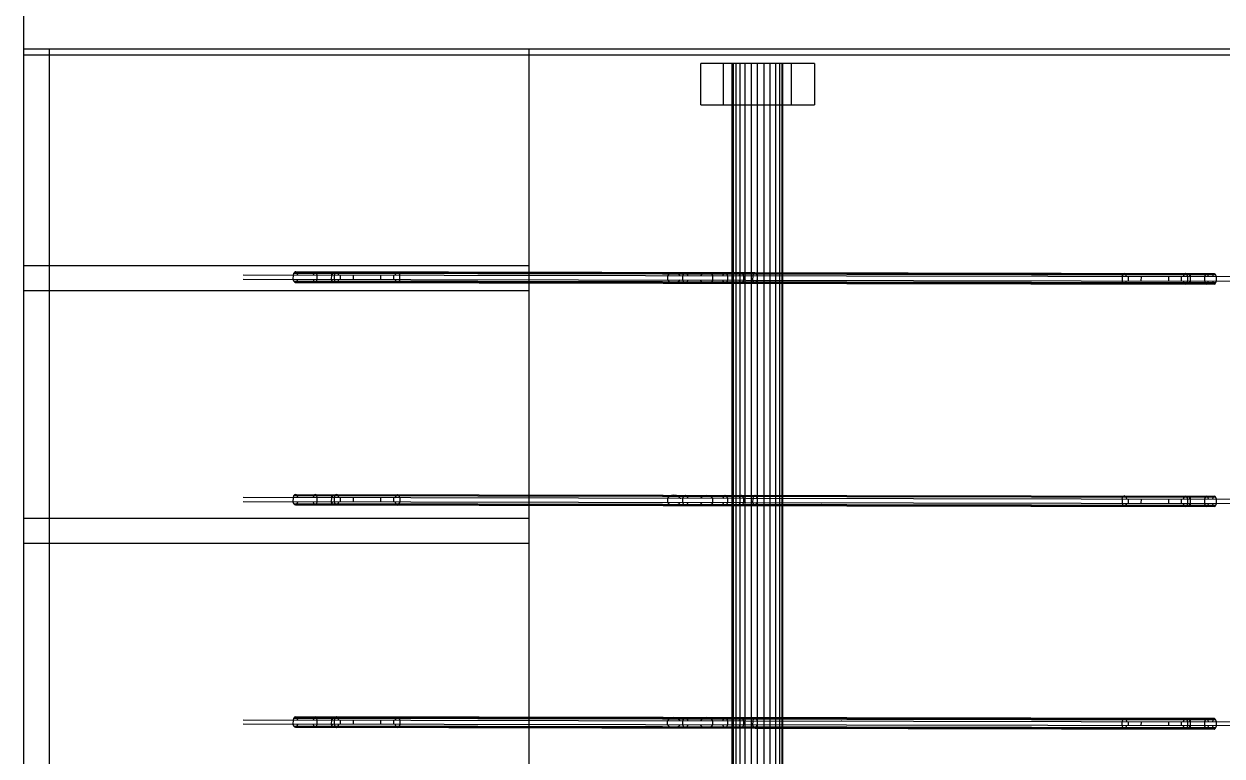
# Model space of a CAD drawing. Header units: inches. Extents: x 0 to 54693, y 0 to 31146.
# Drawn here: x 50653.2 to 51127.7, y 17052.8 to 17342.6 of the extents above; entities that cross this region are included whole.
import ezdxf

# ---------------------------------------------------------------- set-up
doc = ezdxf.new("R2010")
doc.units = ezdxf.units.IN
doc.header["$MEASUREMENT"] = 0
doc.layers.add('Added', color=3, linetype='Continuous')

msp = doc.modelspace()

# ---------------------------------------------------------------- linework, layer by layer
at = {"layer": 'Added', "linetype": 'Continuous', "lineweight": -2, "ltscale": 0.18}
for p, q in [((50653.23, 13843.54), (50653.23, 18243.35)), ((51253.23, 17332.65), (50653.23, 17332.65)), ((50663.23, 17332.65), (50663.23, 16352.94)), ((50853.23, 16352.94), (50853.23, 17332.65)), ((51234.23, 17330.23), (50653.23, 17330.23)), ((50966.23, 17327.02), (50921.23, 17327.02)), ((50921.23, 17310.57), (50921.23, 17327.02)), ((50930.23, 17310.57), (50930.23, 17327.02)), ((50933.73, 16372.88), (50933.73, 17327.02)), ((50934.07, 17327.02), (50934.07, 16372.88)), ((50935.07, 17327.02), (50935.07, 16372.88)), ((50936.66, 17327.02), (50936.66, 16372.88)), ((50938.73, 17327.02), (50938.73, 16372.88)), ((50941.14, 17327.02), (50941.14, 16372.88)), ((50943.73, 16372.88), (50943.73, 17327.02)), ((50946.32, 16372.88), (50946.32, 17327.02)), ((50948.73, 16372.88), (50948.73, 17327.02)), ((50950.8, 17327.02), (50950.8, 16372.88)), ((50952.39, 17327.02), (50952.39, 16372.88)), ((50953.39, 17327.02), (50953.39, 16372.88)), ((50953.73, 16372.88), (50953.73, 17327.02)), ((50957.23, 17310.57), (50957.23, 17327.02)), ((50966.23, 17327.02), (50966.23, 17310.57)), ((50921.23, 17310.57), (50966.23, 17310.57)), ((50853.23, 17246.91), (50653.23, 17246.91)), ((50740.08, 17241.59), (51150.06, 17240.82)), ((51150.07, 17242.47), (50740.09, 17243.24)), ((50759.77, 17243.2), (50759.76, 17241.55)), ((50759.76, 17241.55), (50760, 17240.9)), ((50760.02, 17243.85), (50759.77, 17243.2)), ((50760.36, 17244.28), (50760.02, 17243.85)), ((51125.23, 17243.17), (50760.02, 17243.85)), ((50760.75, 17244.43), (50760.36, 17244.28)), ((50760.36, 17244.28), (51124.96, 17243.6)), ((51124.64, 17243.75), (50760.75, 17244.43)), ((50761.13, 17244.28), (50760.75, 17244.43)), ((50761.47, 17243.85), (50761.13, 17244.28)), ((50761.45, 17240.9), (50761.7, 17241.55)), ((50761.71, 17243.2), (50761.47, 17243.85)), ((50767.75, 17241.54), (50767.95, 17240.88)), ((50767.97, 17243.84), (50767.76, 17243.18)), ((50768.25, 17244.27), (50767.97, 17243.84)), ((50768.58, 17244.42), (50768.25, 17244.27)), ((50768.9, 17244.27), (50768.58, 17244.42)), ((50769.18, 17243.84), (50768.9, 17244.27)), ((50769.17, 17240.88), (50769.38, 17241.54)), ((50769.38, 17243.18), (50769.18, 17243.84)), ((50769.38, 17241.54), (50769.38, 17243.18)), ((50775.07, 17241.53), (50775.08, 17243.17)), ((50775.09, 17240.87), (50775.07, 17241.53)), ((50775.08, 17243.17), (50775.1, 17243.82)), ((50775.1, 17243.82), (50775.13, 17244.25)), ((50775.13, 17244.25), (50775.17, 17244.4)), ((50775.17, 17244.4), (50775.2, 17244.25)), ((50775.2, 17244.25), (50775.23, 17243.82)), ((50775.23, 17241.53), (50775.21, 17240.87)), ((50775.23, 17243.82), (50775.24, 17243.17)), ((50776.08, 17243.17), (50776.07, 17241.52)), ((50776.07, 17241.52), (50776.3, 17240.87)), ((50776.31, 17243.82), (50776.08, 17243.17)), ((50776.63, 17244.25), (50776.31, 17243.82)), ((50776.99, 17244.4), (50776.63, 17244.25)), ((50777.35, 17244.25), (50776.99, 17244.4)), ((50777.67, 17243.82), (50777.35, 17244.25)), ((50777.65, 17240.87), (50777.88, 17241.52)), ((50777.89, 17243.17), (50777.67, 17243.82)), ((50778.61, 17241.52), (50778.61, 17243.16)), ((50783.58, 17243.15), (50783.57, 17241.51)), ((50794.57, 17241.49), (50794.58, 17243.13)), ((50799.54, 17243.12), (50799.53, 17241.48)), ((50800.26, 17241.48), (50800.48, 17240.82)), ((50800.27, 17243.12), (50800.5, 17243.78)), ((50800.82, 17244.21), (50800.5, 17243.78)), ((50801.18, 17244.36), (50800.82, 17244.21)), ((50801.54, 17244.2), (50801.18, 17244.36)), ((50801.54, 17244.2), (50801.85, 17243.77)), ((50802.07, 17241.47), (50801.84, 17240.82)), ((50801.85, 17243.77), (50802.08, 17243.12)), ((50802.07, 17241.47), (50802.08, 17243.12)), ((50908.08, 17242.92), (50908.07, 17241.28)), ((50908.07, 17241.28), (50908.7, 17240.62)), ((50908.08, 17242.92), (50908.71, 17243.57)), ((50909.59, 17244), (50908.71, 17243.57)), ((50909.59, 17244), (50910.58, 17244.15)), ((50910.58, 17244.15), (50911.58, 17244)), ((50911.58, 17244), (50912.45, 17243.57)), ((50913.07, 17241.27), (50912.44, 17240.61)), ((50913.08, 17242.91), (50912.45, 17243.57)), ((50914.11, 17241.26), (50914.12, 17242.91)), ((50914.37, 17240.61), (50914.11, 17241.26)), ((50914.12, 17242.91), (50914.38, 17243.56)), ((50914.38, 17243.56), (50914.74, 17243.99)), ((50914.74, 17243.99), (50915.15, 17244.14)), ((50915.15, 17244.14), (50915.56, 17243.99)), ((50915.56, 17243.99), (50915.91, 17243.56)), ((50916.15, 17241.26), (50915.89, 17240.61)), ((50915.91, 17243.56), (50916.16, 17242.91)), ((50921.07, 17241.25), (50921.7, 17240.6)), ((50921.71, 17243.55), (50921.08, 17242.9)), ((50922.59, 17243.98), (50921.71, 17243.55)), ((50921.71, 17243.55), (50922.59, 17243.98)), ((50923.58, 17244.13), (50922.59, 17243.98)), ((50924.58, 17243.97), (50923.58, 17244.13)), ((50924.58, 17243.97), (50925.45, 17243.54)), ((50926.07, 17241.24), (50925.44, 17240.59)), ((50925.45, 17243.54), (50926.08, 17242.89)), ((50926.07, 17241.24), (50926.08, 17242.89)), ((50930.18, 17240.58), (50929.96, 17241.24)), ((50929.97, 17242.88), (50930.2, 17243.53)), ((50930.2, 17243.53), (50930.52, 17243.96)), ((50930.52, 17243.96), (50930.88, 17244.11)), ((50930.88, 17244.11), (50931.24, 17243.96)), ((50931.24, 17243.96), (50931.55, 17243.53)), ((50931.77, 17241.23), (50931.54, 17240.58)), ((50931.55, 17243.53), (50931.78, 17242.88)), ((50931.78, 17242.88), (50931.77, 17241.23)), ((50936.74, 17240.57), (50936.54, 17241.22)), ((50936.55, 17242.87), (50936.75, 17243.52)), ((50936.75, 17243.52), (50937.03, 17243.95)), ((50937.03, 17243.95), (50937.35, 17244.1)), ((50937.35, 17244.1), (50937.67, 17243.95)), ((50937.67, 17243.95), (50937.94, 17243.52)), ((50938.13, 17241.22), (50937.93, 17240.57)), ((50937.94, 17243.52), (50938.14, 17242.86)), ((50938.14, 17242.86), (50938.13, 17241.22)), ((50941.92, 17241.21), (50941.93, 17242.86)), ((50942.11, 17240.56), (50941.92, 17241.21)), ((50941.93, 17242.86), (50942.12, 17243.51)), ((50942.12, 17243.51), (50942.39, 17243.94)), ((50942.39, 17243.94), (50942.69, 17244.09)), ((50942.69, 17244.09), (50942.99, 17243.94)), ((50942.99, 17243.94), (50943.25, 17243.51)), ((50943.43, 17241.21), (50943.24, 17240.56)), ((50943.25, 17243.51), (50943.44, 17242.85)), ((51088.08, 17242.58), (51088.07, 17240.94)), ((51088.29, 17240.28), (51088.07, 17240.94)), ((51088.08, 17242.58), (51088.31, 17243.24)), ((51088.31, 17243.24), (51088.08, 17242.58)), ((51088.63, 17243.67), (51088.31, 17243.24)), ((51088.99, 17243.82), (51088.63, 17243.67)), ((51089.35, 17243.67), (51088.99, 17243.82)), ((51089.66, 17243.24), (51089.35, 17243.67)), ((51089.65, 17240.28), (51089.88, 17240.94)), ((51089.89, 17242.58), (51089.66, 17243.24)), ((51090.6, 17240.93), (51090.61, 17242.58)), ((51095.58, 17242.57), (51095.57, 17240.92)), ((51106.57, 17240.9), (51106.58, 17242.55)), ((51111.54, 17242.54), (51111.53, 17240.89)), ((51112.5, 17243.19), (51112.27, 17242.54)), ((51112.82, 17243.62), (51112.5, 17243.19)), ((51113.18, 17243.77), (51112.82, 17243.62)), ((51113.54, 17243.62), (51113.18, 17243.77)), ((51113.85, 17243.19), (51113.54, 17243.62)), ((51114.08, 17242.53), (51113.85, 17243.19)), ((51114.07, 17240.89), (51114.08, 17242.53)), ((51114.91, 17242.53), (51114.94, 17243.19)), ((51114.94, 17243.19), (51114.97, 17243.62)), ((51114.97, 17243.62), (51115, 17243.77)), ((51115, 17243.77), (51115.03, 17243.62)), ((51115.03, 17243.62), (51115.06, 17243.19)), ((51115.06, 17243.19), (51115.08, 17242.53)), ((51115.08, 17242.53), (51115.07, 17240.89)), ((51120.77, 17242.52), (51120.76, 17240.88)), ((51120.97, 17243.18), (51120.77, 17242.52)), ((51121.25, 17243.61), (51120.97, 17243.18)), ((51121.57, 17243.75), (51121.25, 17243.61)), ((51121.89, 17243.6), (51121.57, 17243.75)), ((51122.16, 17243.17), (51121.89, 17243.6)), ((51122.36, 17242.52), (51122.16, 17243.17)), ((51124.05, 17243.17), (51123.85, 17242.52)), ((51124.33, 17243.6), (51124.05, 17243.17)), ((51124.64, 17243.75), (51124.33, 17243.6)), ((51124.96, 17243.6), (51124.64, 17243.75)), ((51125.23, 17243.17), (51124.96, 17243.6)), ((51125.43, 17242.51), (51125.23, 17243.17)), ((51125.42, 17240.87), (51125.43, 17242.51)), ((50853.23, 17236.91), (50653.23, 17236.91)), ((50760, 17240.9), (51125.22, 17240.21)), ((50760, 17240.9), (50760.34, 17240.47)), ((51124.94, 17239.79), (50760.34, 17240.47)), ((50760.34, 17240.47), (50760.72, 17240.32)), ((50760.72, 17240.32), (50761.11, 17240.47)), ((50760.72, 17240.32), (51124.62, 17239.64)), ((50761.11, 17240.47), (50761.45, 17240.9)), ((50767.95, 17240.88), (50768.23, 17240.45)), ((50768.23, 17240.45), (50768.56, 17240.3)), ((50768.56, 17240.3), (50768.88, 17240.45)), ((50768.88, 17240.45), (50769.17, 17240.88)), ((50775.11, 17240.44), (50775.09, 17240.87)), ((50775.15, 17240.29), (50775.11, 17240.44)), ((50775.18, 17240.44), (50775.15, 17240.29)), ((50775.21, 17240.87), (50775.18, 17240.44)), ((50776.3, 17240.87), (50776.61, 17240.44)), ((50776.61, 17240.44), (50776.97, 17240.29)), ((50776.97, 17240.29), (50777.33, 17240.44)), ((50777.33, 17240.44), (50777.65, 17240.87)), ((50800.48, 17240.82), (50800.8, 17240.39)), ((50800.8, 17240.39), (50801.16, 17240.24)), ((50801.52, 17240.39), (50801.16, 17240.24)), ((50801.16, 17240.24), (50801.52, 17240.39)), ((50801.84, 17240.82), (50801.52, 17240.39)), ((50801.52, 17240.39), (50801.84, 17240.82)), ((50908.7, 17240.62), (50909.56, 17240.19)), ((50910.56, 17240.04), (50909.56, 17240.19)), ((50910.56, 17240.04), (50911.56, 17240.19)), ((50912.44, 17240.61), (50911.56, 17240.19)), ((50911.56, 17240.19), (50912.44, 17240.61)), ((50914.72, 17240.18), (50914.37, 17240.61)), ((50915.13, 17240.03), (50914.72, 17240.18)), ((50915.53, 17240.18), (50915.13, 17240.03)), ((50915.89, 17240.61), (50915.53, 17240.18)), ((50922.56, 17240.17), (50921.7, 17240.6)), ((50922.56, 17240.17), (50923.56, 17240.01)), ((50924.56, 17240.16), (50923.56, 17240.01)), ((50924.56, 17240.16), (50925.44, 17240.59)), ((50930.5, 17240.15), (50930.18, 17240.58)), ((50930.86, 17240), (50930.5, 17240.15)), ((50931.22, 17240.15), (50930.86, 17240)), ((50931.54, 17240.58), (50931.22, 17240.15)), ((50937.01, 17240.14), (50936.74, 17240.57)), ((50937.33, 17239.99), (50937.01, 17240.14)), ((50937.65, 17240.14), (50937.33, 17239.99)), ((50937.93, 17240.57), (50937.65, 17240.14)), ((50942.37, 17240.13), (50942.11, 17240.56)), ((50942.67, 17239.98), (50942.37, 17240.13)), ((50942.97, 17240.13), (50942.67, 17239.98)), ((50943.24, 17240.56), (50942.97, 17240.13)), ((51088.61, 17239.85), (51088.29, 17240.28)), ((51088.97, 17239.7), (51088.61, 17239.85)), ((51088.97, 17239.7), (51089.33, 17239.85)), ((51089.65, 17240.28), (51089.33, 17239.85)), ((51089.33, 17239.85), (51089.65, 17240.28)), ((51112.26, 17240.89), (51112.48, 17240.24)), ((51112.48, 17240.24), (51112.8, 17239.81)), ((51112.8, 17239.81), (51113.16, 17239.66)), ((51113.16, 17239.66), (51113.52, 17239.81)), ((51113.52, 17239.81), (51113.84, 17240.24)), ((51113.84, 17240.24), (51114.07, 17240.89)), ((51114.92, 17240.23), (51114.91, 17240.89)), ((51114.95, 17239.8), (51114.92, 17240.23)), ((51114.98, 17239.65), (51114.95, 17239.8)), ((51115.01, 17239.8), (51114.98, 17239.65)), ((51115.04, 17240.23), (51115.01, 17239.8)), ((51115.07, 17240.89), (51115.04, 17240.23)), ((51120.76, 17240.88), (51120.96, 17240.22)), ((51120.96, 17240.22), (51121.23, 17239.79)), ((51121.23, 17239.79), (51121.55, 17239.64)), ((51121.55, 17239.64), (51121.87, 17239.79)), ((51121.87, 17239.79), (51122.14, 17240.22)), ((51122.14, 17240.22), (51122.35, 17240.87)), ((51123.84, 17240.87), (51124.03, 17240.22)), ((51124.03, 17240.22), (51124.31, 17239.79)), ((51124.31, 17239.79), (51124.62, 17239.64)), ((51124.62, 17239.64), (51124.94, 17239.79)), ((51124.94, 17239.79), (51125.22, 17240.21)), ((51125.22, 17240.21), (51125.42, 17240.87)), ((50760.02, 17155.76), (50759.77, 17155.11)), ((50760.36, 17156.19), (50760.02, 17155.76)), ((51125.23, 17155.08), (50760.02, 17155.76)), ((50760.75, 17156.34), (50760.36, 17156.19)), ((51124.96, 17155.51), (50760.36, 17156.19)), ((50761.13, 17156.19), (50760.75, 17156.34)), ((50760.75, 17156.34), (51124.64, 17155.66)), ((50761.47, 17155.76), (50761.13, 17156.19)), ((50761.71, 17155.11), (50761.47, 17155.76)), ((50767.97, 17155.75), (50767.76, 17155.1)), ((50768.25, 17156.18), (50767.97, 17155.75)), ((50768.58, 17156.33), (50768.25, 17156.18)), ((50768.9, 17156.18), (50768.58, 17156.33)), ((50769.18, 17155.75), (50768.9, 17156.18)), ((50769.38, 17155.09), (50769.18, 17155.75)), ((50775.08, 17155.08), (50775.1, 17155.74)), ((50775.1, 17155.74), (50775.13, 17156.17)), ((50775.13, 17156.17), (50775.17, 17156.32)), ((50775.17, 17156.32), (50775.2, 17156.17)), ((50775.2, 17156.17), (50775.23, 17155.74)), ((50775.23, 17155.74), (50775.24, 17155.08)), ((50776.31, 17155.73), (50776.08, 17155.08)), ((50776.63, 17156.16), (50776.31, 17155.73)), ((50776.99, 17156.31), (50776.63, 17156.16)), ((50777.35, 17156.16), (50776.99, 17156.31)), ((50777.67, 17155.73), (50777.35, 17156.16)), ((50777.89, 17155.08), (50777.67, 17155.73)), ((50800.27, 17155.04), (50800.5, 17155.69)), ((50800.5, 17155.69), (50800.27, 17155.04)), ((50800.5, 17155.69), (50800.82, 17156.12)), ((50800.82, 17156.12), (50800.5, 17155.69)), ((50800.82, 17156.12), (50801.18, 17156.27)), ((50801.18, 17156.27), (50801.54, 17156.12)), ((50801.85, 17155.69), (50801.54, 17156.12)), ((50802.08, 17155.03), (50801.85, 17155.69)), ((50908.71, 17155.49), (50909.59, 17155.91)), ((50909.59, 17155.91), (50908.71, 17155.49)), ((50910.58, 17156.06), (50909.59, 17155.91)), ((50911.58, 17155.91), (50910.58, 17156.06)), ((50912.45, 17155.48), (50911.58, 17155.91)), ((50914.38, 17155.48), (50914.74, 17155.9)), ((50914.74, 17155.9), (50915.15, 17156.05)), ((50915.15, 17156.05), (50915.56, 17155.9)), ((50915.56, 17155.9), (50915.91, 17155.47)), ((50921.71, 17155.46), (50922.59, 17155.89)), ((50922.59, 17155.89), (50923.58, 17156.04)), ((50923.58, 17156.04), (50924.58, 17155.89)), ((50924.58, 17155.89), (50925.45, 17155.45)), ((50930.2, 17155.45), (50930.52, 17155.87)), ((50930.52, 17155.87), (50930.88, 17156.02)), ((50930.88, 17156.02), (50931.24, 17155.87)), ((50931.24, 17155.87), (50931.55, 17155.44)), ((50936.75, 17155.43), (50937.03, 17155.86)), ((50937.03, 17155.86), (50937.35, 17156.01)), ((50937.35, 17156.01), (50937.67, 17155.86)), ((50937.67, 17155.86), (50937.94, 17155.43)), ((50942.12, 17155.42), (50942.39, 17155.85)), ((50942.39, 17155.85), (50942.69, 17156)), ((50942.69, 17156), (50942.99, 17155.85)), ((50942.99, 17155.85), (50943.25, 17155.42)), ((51088.31, 17155.15), (51088.63, 17155.58)), ((51088.63, 17155.58), (51088.31, 17155.15)), ((51088.99, 17155.73), (51088.63, 17155.58)), ((51088.99, 17155.73), (51089.35, 17155.58)), ((51089.35, 17155.58), (51089.66, 17155.15)), ((51112.82, 17155.53), (51112.5, 17155.1)), ((51113.18, 17155.68), (51112.82, 17155.53)), ((51113.54, 17155.53), (51113.18, 17155.68)), ((51113.85, 17155.1), (51113.54, 17155.53)), ((51114.94, 17155.1), (51114.97, 17155.53)), ((51114.97, 17155.53), (51115, 17155.68)), ((51115, 17155.68), (51115.03, 17155.53)), ((51115.03, 17155.53), (51115.06, 17155.1)), ((51121.57, 17155.67), (51121.25, 17155.52)), ((51121.89, 17155.52), (51121.57, 17155.67)), ((51124.64, 17155.66), (51124.33, 17155.51)), ((51124.96, 17155.51), (51124.64, 17155.66)), ((50740.08, 17153.5), (51150.06, 17152.73)), ((51150.07, 17154.38), (50740.09, 17155.15)), ((50759.77, 17155.11), (50759.76, 17153.47)), ((50759.76, 17153.47), (50760, 17152.81)), ((50760, 17152.81), (51125.22, 17152.13)), ((50760, 17152.81), (50760.34, 17152.38)), ((51124.94, 17151.7), (50760.34, 17152.38)), ((50760.34, 17152.38), (50760.72, 17152.23)), ((50760.72, 17152.23), (50761.11, 17152.38)), ((50760.72, 17152.23), (51124.62, 17151.55)), ((50761.11, 17152.38), (50761.45, 17152.81)), ((50761.45, 17152.81), (50761.7, 17153.46)), ((50767.75, 17153.45), (50767.95, 17152.8)), ((50767.95, 17152.8), (50768.23, 17152.37)), ((50768.23, 17152.37), (50768.56, 17152.22)), ((50768.56, 17152.22), (50768.88, 17152.36)), ((50768.88, 17152.36), (50769.17, 17152.79)), ((50769.17, 17152.79), (50769.38, 17153.45)), ((50769.38, 17153.45), (50769.38, 17155.09)), ((50775.07, 17153.44), (50775.08, 17155.08)), ((50775.09, 17152.78), (50775.07, 17153.44)), ((50775.11, 17152.35), (50775.09, 17152.78)), ((50775.15, 17152.2), (50775.11, 17152.35)), ((50775.18, 17152.35), (50775.15, 17152.2)), ((50775.21, 17152.78), (50775.18, 17152.35)), ((50775.23, 17153.44), (50775.21, 17152.78)), ((50776.08, 17155.08), (50776.07, 17153.44)), ((50776.07, 17153.44), (50776.3, 17152.78)), ((50776.3, 17152.78), (50776.61, 17152.35)), ((50776.61, 17152.35), (50776.97, 17152.2)), ((50776.97, 17152.2), (50777.33, 17152.35)), ((50777.33, 17152.35), (50777.65, 17152.78)), ((50777.65, 17152.78), (50777.88, 17153.43)), ((50778.61, 17153.43), (50778.61, 17155.08)), ((50783.58, 17155.07), (50783.57, 17153.42)), ((50794.57, 17153.4), (50794.58, 17155.05)), ((50799.54, 17155.04), (50799.53, 17153.39)), ((50800.48, 17152.74), (50800.26, 17153.39)), ((50800.8, 17152.31), (50800.48, 17152.74)), ((50800.8, 17152.31), (50801.16, 17152.15)), ((50801.52, 17152.3), (50801.16, 17152.15)), ((50801.52, 17152.3), (50801.84, 17152.73)), ((50802.07, 17153.39), (50801.84, 17152.73)), ((50801.84, 17152.73), (50802.07, 17153.39)), ((50802.08, 17155.03), (50802.07, 17153.39)), ((50908.08, 17154.83), (50908.07, 17153.19)), ((50908.07, 17153.19), (50908.7, 17152.53)), ((50908.71, 17155.49), (50908.08, 17154.83)), ((50909.56, 17152.1), (50908.7, 17152.53)), ((50909.56, 17152.1), (50910.56, 17151.95)), ((50911.56, 17152.1), (50910.56, 17151.95)), ((50912.44, 17152.53), (50911.56, 17152.1)), ((50913.07, 17153.18), (50912.44, 17152.53)), ((50912.45, 17155.48), (50913.08, 17154.82)), ((50913.08, 17154.82), (50913.36, 17154.82)), ((50914.11, 17153.18), (50914.12, 17154.82)), ((50914.37, 17152.52), (50914.11, 17153.18)), ((50914.12, 17154.82), (50914.38, 17155.48)), ((50914.72, 17152.09), (50914.37, 17152.52)), ((50915.13, 17151.94), (50914.72, 17152.09)), ((50915.53, 17152.09), (50915.13, 17151.94)), ((50915.89, 17152.52), (50915.53, 17152.09)), ((50916.15, 17153.17), (50915.89, 17152.52)), ((50915.91, 17155.47), (50916.16, 17154.82)), ((50921.07, 17153.16), (50921.7, 17152.51)), ((50921.08, 17154.81), (50921.71, 17155.46)), ((50921.27, 17154.81), (50921.08, 17154.81)), ((50921.7, 17152.51), (50922.56, 17152.08)), ((50923.56, 17151.93), (50922.56, 17152.08)), ((50923.56, 17151.93), (50924.56, 17152.07)), ((50925.44, 17152.5), (50924.56, 17152.07)), ((50926.07, 17153.15), (50925.44, 17152.5)), ((50926.08, 17154.8), (50925.45, 17155.45)), ((50926.07, 17153.15), (50926.08, 17154.8)), ((50930.18, 17152.49), (50929.96, 17153.15)), ((50929.97, 17154.79), (50930.2, 17155.45)), ((50930.5, 17152.06), (50930.18, 17152.49)), ((50930.86, 17151.91), (50930.5, 17152.06)), ((50931.22, 17152.06), (50930.86, 17151.91)), ((50931.54, 17152.49), (50931.22, 17152.06)), ((50931.77, 17153.14), (50931.54, 17152.49)), ((50931.55, 17155.44), (50931.78, 17154.79)), ((50931.78, 17154.79), (50931.77, 17153.14)), ((50936.74, 17152.48), (50936.54, 17153.13)), ((50936.55, 17154.78), (50936.75, 17155.43)), ((50937.01, 17152.05), (50936.74, 17152.48)), ((50937.33, 17151.9), (50937.01, 17152.05)), ((50937.65, 17152.05), (50937.33, 17151.9)), ((50937.93, 17152.48), (50937.65, 17152.05)), ((50938.13, 17153.13), (50937.93, 17152.48)), ((50937.94, 17155.43), (50938.14, 17154.78)), ((50938.14, 17154.78), (50938.13, 17153.13)), ((50941.92, 17153.12), (50941.93, 17154.77)), ((50942.11, 17152.47), (50941.92, 17153.12)), ((50941.93, 17154.77), (50942.12, 17155.42)), ((50942.37, 17152.04), (50942.11, 17152.47)), ((50942.67, 17151.89), (50942.37, 17152.04)), ((50942.97, 17152.04), (50942.67, 17151.89)), ((50943.24, 17152.47), (50942.97, 17152.04)), ((50943.43, 17153.12), (50943.24, 17152.47)), ((50943.25, 17155.42), (50943.44, 17154.77)), ((50968.87, 17153.07), (50969.03, 17153.07)), ((51088.08, 17154.5), (51088.07, 17152.85)), ((51088.07, 17152.85), (51088.29, 17152.2)), ((51088.08, 17154.5), (51088.31, 17155.15)), ((51088.29, 17152.2), (51088.61, 17151.77)), ((51088.61, 17151.77), (51088.97, 17151.62)), ((51089.33, 17151.76), (51088.97, 17151.62)), ((51089.65, 17152.19), (51089.33, 17151.76)), ((51089.33, 17151.76), (51089.65, 17152.19)), ((51089.88, 17152.85), (51089.65, 17152.19)), ((51089.65, 17152.19), (51089.88, 17152.85)), ((51089.66, 17155.15), (51089.89, 17154.49)), ((51090.6, 17152.85), (51090.61, 17154.49)), ((51095.58, 17154.48), (51095.57, 17152.84)), ((51106.57, 17152.82), (51106.58, 17154.46)), ((51111.54, 17154.45), (51111.53, 17152.81)), ((51112.26, 17152.81), (51112.48, 17152.15)), ((51112.5, 17155.1), (51112.27, 17154.45)), ((51112.48, 17152.15), (51112.8, 17151.72)), ((51112.8, 17151.72), (51113.16, 17151.57)), ((51113.16, 17151.57), (51113.52, 17151.72)), ((51113.52, 17151.72), (51113.84, 17152.15)), ((51113.84, 17152.15), (51114.07, 17152.8)), ((51114.08, 17154.45), (51113.85, 17155.1)), ((51114.07, 17152.8), (51114.08, 17154.45)), ((51114.91, 17154.45), (51114.94, 17155.1)), ((51114.92, 17152.15), (51114.91, 17152.8)), ((51114.95, 17151.72), (51114.92, 17152.15)), ((51114.98, 17151.57), (51114.95, 17151.72)), ((51115.01, 17151.72), (51114.98, 17151.57)), ((51115.04, 17152.15), (51115.01, 17151.72)), ((51115.07, 17152.8), (51115.04, 17152.15)), ((51115.06, 17155.1), (51115.08, 17154.44)), ((51115.08, 17154.44), (51115.07, 17152.8)), ((51120.77, 17154.43), (51120.76, 17152.79)), ((51120.76, 17152.79), (51120.96, 17152.13)), ((51120.97, 17155.09), (51120.77, 17154.43)), ((51120.96, 17152.13), (51121.23, 17151.7)), ((51121.25, 17155.52), (51120.97, 17155.09)), ((51121.23, 17151.7), (51121.55, 17151.55)), ((51121.55, 17151.55), (51121.87, 17151.7)), ((51121.87, 17151.7), (51122.14, 17152.13)), ((51122.16, 17155.09), (51121.89, 17155.52)), ((51122.14, 17152.13), (51122.35, 17152.79)), ((51122.36, 17154.43), (51122.16, 17155.09)), ((51123.84, 17152.78), (51124.03, 17152.13)), ((51124.05, 17155.08), (51123.85, 17154.43)), ((51124.03, 17152.13), (51124.31, 17151.7)), ((51124.33, 17155.51), (51124.05, 17155.08)), ((51124.31, 17151.7), (51124.62, 17151.55)), ((51124.62, 17151.55), (51124.94, 17151.7)), ((51124.94, 17151.7), (51125.22, 17152.13)), ((51125.23, 17155.08), (51124.96, 17155.51)), ((51125.22, 17152.13), (51125.42, 17152.78)), ((51125.43, 17154.43), (51125.23, 17155.08)), ((51125.42, 17152.78), (51125.43, 17154.43)), ((50653.23, 17146.91), (50853.23, 17146.91)), ((50853.23, 17136.91), (50653.23, 17136.91)), ((51150.06, 17064.65), (50740.08, 17065.41)), ((50740.09, 17067.06), (51150.07, 17066.29)), ((50759.77, 17067.02), (50759.76, 17065.38)), ((50760.02, 17067.68), (50759.77, 17067.02)), ((50760.36, 17068.11), (50760.02, 17067.68)), ((51125.23, 17066.99), (50760.02, 17067.68)), ((50760.75, 17068.25), (50760.36, 17068.11)), ((50760.36, 17068.11), (51124.96, 17067.42)), ((51124.64, 17067.57), (50760.75, 17068.25)), ((50761.13, 17068.1), (50760.75, 17068.25)), ((50761.47, 17067.67), (50761.13, 17068.1)), ((50761.71, 17067.02), (50761.47, 17067.67)), ((50767.97, 17067.66), (50767.76, 17067.01)), ((50768.25, 17068.09), (50767.97, 17067.66)), ((50768.58, 17068.24), (50768.25, 17068.09)), ((50768.9, 17068.09), (50768.58, 17068.24)), ((50769.18, 17067.66), (50768.9, 17068.09)), ((50769.38, 17067), (50769.18, 17067.66)), ((50769.38, 17065.36), (50769.38, 17067)), ((50775.07, 17065.35), (50775.08, 17066.99)), ((50775.08, 17066.99), (50775.1, 17067.65)), ((50775.1, 17067.65), (50775.13, 17068.08)), ((50775.13, 17068.08), (50775.17, 17068.23)), ((50775.17, 17068.23), (50775.2, 17068.08)), ((50775.2, 17068.08), (50775.23, 17067.65)), ((50775.23, 17067.65), (50775.24, 17066.99)), ((50776.08, 17066.99), (50776.07, 17065.35)), ((50776.31, 17067.65), (50776.08, 17066.99)), ((50776.63, 17068.08), (50776.31, 17067.65)), ((50776.99, 17068.22), (50776.63, 17068.08)), ((50777.35, 17068.07), (50776.99, 17068.22)), ((50777.67, 17067.64), (50777.35, 17068.07)), ((50777.89, 17066.99), (50777.67, 17067.64)), ((50778.61, 17065.34), (50778.61, 17066.99)), ((50783.58, 17066.98), (50783.57, 17065.33)), ((50794.57, 17065.31), (50794.58, 17066.96)), ((50799.54, 17066.95), (50799.53, 17065.3)), ((50800.27, 17066.95), (50800.5, 17067.6)), ((50800.5, 17067.6), (50800.27, 17066.95)), ((50800.5, 17067.6), (50800.82, 17068.03)), ((50800.82, 17068.03), (50800.5, 17067.6)), ((50801.18, 17068.18), (50800.82, 17068.03)), ((50801.54, 17068.03), (50801.18, 17068.18)), ((50801.54, 17068.03), (50801.85, 17067.6)), ((50801.85, 17067.6), (50801.54, 17068.03)), ((50801.85, 17067.6), (50802.08, 17066.94)), ((50802.08, 17066.94), (50802.07, 17065.3)), ((50908.07, 17065.1), (50908.08, 17066.74)), ((50908.71, 17067.4), (50908.08, 17066.74)), ((50908.71, 17067.4), (50909.59, 17067.83)), ((50910.58, 17067.97), (50909.59, 17067.83)), ((50910.58, 17067.97), (50911.58, 17067.82)), ((50911.58, 17067.82), (50912.45, 17067.39)), ((50912.45, 17067.39), (50913.08, 17066.74)), ((50914.11, 17065.09), (50914.12, 17066.73)), ((50914.12, 17066.73), (50914.38, 17067.39)), ((50914.38, 17067.39), (50914.74, 17067.82)), ((50914.74, 17067.82), (50915.15, 17067.97)), ((50915.15, 17067.97), (50915.56, 17067.81)), ((50915.56, 17067.81), (50915.91, 17067.38)), ((50915.91, 17067.38), (50916.16, 17066.73)), ((50921.71, 17067.37), (50921.08, 17066.72)), ((50922.59, 17067.8), (50921.71, 17067.37)), ((50922.59, 17067.8), (50923.58, 17067.95)), ((50924.58, 17067.8), (50923.58, 17067.95)), ((50925.45, 17067.37), (50924.58, 17067.8)), ((50926.08, 17066.71), (50925.45, 17067.37)), ((50926.07, 17065.07), (50926.08, 17066.71)), ((50929.97, 17066.7), (50930.2, 17067.36)), ((50930.2, 17067.36), (50930.52, 17067.79)), ((50930.52, 17067.79), (50930.88, 17067.94)), ((50930.88, 17067.94), (50931.24, 17067.79)), ((50931.24, 17067.79), (50931.55, 17067.36)), ((50931.55, 17067.36), (50931.78, 17066.7)), ((50931.78, 17066.7), (50931.77, 17065.06)), ((50936.55, 17066.69), (50936.75, 17067.35)), ((50936.75, 17067.35), (50937.03, 17067.77)), ((50937.03, 17067.77), (50937.35, 17067.92)), ((50937.35, 17067.92), (50937.67, 17067.77)), ((50937.67, 17067.77), (50937.94, 17067.34)), ((50937.94, 17067.34), (50938.14, 17066.69)), ((50938.14, 17066.69), (50938.13, 17065.04)), ((50941.92, 17065.04), (50941.93, 17066.68)), ((50941.93, 17066.68), (50942.12, 17067.34)), ((50942.12, 17067.34), (50942.39, 17067.76)), ((50942.39, 17067.76), (50942.69, 17067.91)), ((50942.69, 17067.91), (50942.99, 17067.76)), ((50942.99, 17067.76), (50943.25, 17067.33)), ((50943.25, 17067.33), (50943.44, 17066.68)), ((50977.04, 17066.62), (50976.85, 17066.62)), ((51088.07, 17064.76), (51088.08, 17066.41)), ((51088.31, 17067.06), (51088.08, 17066.41)), ((51088.31, 17067.06), (51088.63, 17067.49)), ((51088.63, 17067.49), (51088.31, 17067.06)), ((51088.99, 17067.64), (51088.63, 17067.49)), ((51088.99, 17067.64), (51089.35, 17067.49)), ((51089.35, 17067.49), (51089.66, 17067.06)), ((51089.66, 17067.06), (51089.89, 17066.4)), ((51090.6, 17064.76), (51090.61, 17066.4)), ((51095.58, 17066.39), (51095.57, 17064.75)), ((51106.57, 17064.73), (51106.58, 17066.37)), ((51111.54, 17066.36), (51111.53, 17064.72)), ((51112.5, 17067.02), (51112.27, 17066.36)), ((51112.82, 17067.45), (51112.5, 17067.02)), ((51113.18, 17067.59), (51112.82, 17067.45)), ((51113.54, 17067.44), (51113.18, 17067.59)), ((51113.85, 17067.01), (51113.54, 17067.44)), ((51114.08, 17066.36), (51113.85, 17067.01)), ((51114.07, 17064.71), (51114.08, 17066.36)), ((51114.91, 17066.36), (51114.94, 17067.01)), ((51114.94, 17067.01), (51114.97, 17067.44)), ((51114.97, 17067.44), (51115, 17067.59)), ((51115, 17067.59), (51115.03, 17067.44)), ((51115.03, 17067.44), (51115.06, 17067.01)), ((51115.06, 17067.01), (51115.08, 17066.36)), ((51115.08, 17066.36), (51115.07, 17064.71)), ((51120.77, 17066.35), (51120.76, 17064.7)), ((51120.97, 17067), (51120.77, 17066.35)), ((51121.25, 17067.43), (51120.97, 17067)), ((51121.57, 17067.58), (51121.25, 17067.43)), ((51121.89, 17067.43), (51121.57, 17067.58)), ((51122.16, 17067), (51121.89, 17067.43)), ((51122.36, 17066.34), (51122.16, 17067)), ((51124.05, 17066.99), (51123.85, 17066.34)), ((51124.33, 17067.42), (51124.05, 17066.99)), ((51124.64, 17067.57), (51124.33, 17067.42)), ((51124.96, 17067.42), (51124.64, 17067.57)), ((51125.23, 17066.99), (51124.96, 17067.42)), ((51125.43, 17066.34), (51125.23, 17066.99)), ((51125.42, 17064.69), (51125.43, 17066.34)), ((50759.76, 17065.38), (50760, 17064.72)), ((50760, 17064.72), (51125.22, 17064.04)), ((50760, 17064.72), (50760.34, 17064.29)), ((50760.34, 17064.29), (51124.94, 17063.61)), ((50760.34, 17064.29), (50760.72, 17064.14)), ((50760.72, 17064.14), (50761.11, 17064.29)), ((50760.72, 17064.14), (51124.62, 17063.46)), ((50761.11, 17064.29), (50761.45, 17064.72)), ((50761.45, 17064.72), (50761.7, 17065.37)), ((50767.75, 17065.36), (50767.95, 17064.71)), ((50767.95, 17064.71), (50768.23, 17064.28)), ((50768.23, 17064.28), (50768.56, 17064.13)), ((50768.56, 17064.13), (50768.88, 17064.28)), ((50768.88, 17064.28), (50769.17, 17064.71)), ((50769.17, 17064.71), (50769.38, 17065.36)), ((50775.09, 17064.69), (50775.07, 17065.35)), ((50775.11, 17064.27), (50775.09, 17064.69)), ((50775.15, 17064.12), (50775.11, 17064.27)), ((50775.18, 17064.27), (50775.15, 17064.12)), ((50775.21, 17064.69), (50775.18, 17064.27)), ((50775.23, 17065.35), (50775.21, 17064.69)), ((50776.07, 17065.35), (50776.3, 17064.69)), ((50776.3, 17064.69), (50776.61, 17064.26)), ((50776.61, 17064.26), (50776.97, 17064.11)), ((50776.97, 17064.11), (50777.33, 17064.26)), ((50777.33, 17064.26), (50777.65, 17064.69)), ((50777.65, 17064.69), (50777.88, 17065.34)), ((50800.48, 17064.65), (50800.26, 17065.3)), ((50800.8, 17064.22), (50800.48, 17064.65)), ((50800.48, 17064.65), (50800.8, 17064.22)), ((50801.16, 17064.07), (50800.8, 17064.22)), ((50801.16, 17064.07), (50801.52, 17064.22)), ((50801.84, 17064.64), (50801.52, 17064.22)), ((50801.52, 17064.22), (50801.84, 17064.64)), ((50802.07, 17065.3), (50801.84, 17064.64)), ((50908.07, 17065.1), (50908.7, 17064.44)), ((50908.7, 17064.44), (50909.56, 17064.01)), ((50910.56, 17063.86), (50909.56, 17064.01)), ((50911.56, 17064.01), (50910.56, 17063.86)), ((50912.44, 17064.44), (50911.56, 17064.01)), ((50911.56, 17064.01), (50912.44, 17064.44)), ((50912.44, 17064.44), (50913.07, 17065.09)), ((50914.37, 17064.43), (50914.11, 17065.09)), ((50914.72, 17064), (50914.37, 17064.43)), ((50915.13, 17063.85), (50914.72, 17064)), ((50915.53, 17064), (50915.13, 17063.85)), ((50915.89, 17064.43), (50915.53, 17064)), ((50916.15, 17065.08), (50915.89, 17064.43)), ((50921.07, 17065.08), (50921.7, 17064.42)), ((50921.7, 17064.42), (50922.56, 17063.99)), ((50923.56, 17063.84), (50922.56, 17063.99)), ((50924.56, 17063.99), (50923.56, 17063.84)), ((50924.56, 17063.99), (50925.44, 17064.41)), ((50925.44, 17064.41), (50924.56, 17063.99)), ((50925.44, 17064.41), (50926.07, 17065.07)), ((50930.18, 17064.4), (50929.96, 17065.06)), ((50930.5, 17063.97), (50930.18, 17064.4)), ((50930.86, 17063.82), (50930.5, 17063.97)), ((50931.22, 17063.97), (50930.86, 17063.82)), ((50931.54, 17064.4), (50931.22, 17063.97)), ((50931.77, 17065.06), (50931.54, 17064.4)), ((50936.74, 17064.39), (50936.54, 17065.05)), ((50937.01, 17063.96), (50936.74, 17064.39)), ((50937.33, 17063.81), (50937.01, 17063.96)), ((50937.65, 17063.96), (50937.33, 17063.81)), ((50937.93, 17064.39), (50937.65, 17063.96)), ((50938.13, 17065.04), (50937.93, 17064.39)), ((50942.11, 17064.38), (50941.92, 17065.04)), ((50942.37, 17063.95), (50942.11, 17064.38)), ((50942.67, 17063.8), (50942.37, 17063.95)), ((50942.97, 17063.95), (50942.67, 17063.8)), ((50943.24, 17064.38), (50942.97, 17063.95)), ((50943.43, 17065.03), (50943.24, 17064.38)), ((51088.07, 17064.76), (51088.29, 17064.11)), ((51088.61, 17063.68), (51088.29, 17064.11)), ((51088.97, 17063.53), (51088.61, 17063.68)), ((51088.97, 17063.53), (51089.33, 17063.68)), ((51089.65, 17064.11), (51089.33, 17063.68)), ((51089.33, 17063.68), (51089.65, 17064.11)), ((51089.65, 17064.11), (51089.88, 17064.76)), ((51112.26, 17064.72), (51112.48, 17064.06)), ((51112.48, 17064.06), (51112.8, 17063.63)), ((51112.8, 17063.63), (51113.16, 17063.48)), ((51113.16, 17063.48), (51113.52, 17063.63)), ((51113.52, 17063.63), (51113.84, 17064.06)), ((51113.84, 17064.06), (51114.07, 17064.71)), ((51114.92, 17064.06), (51114.91, 17064.71)), ((51114.95, 17063.63), (51114.92, 17064.06)), ((51114.98, 17063.48), (51114.95, 17063.63)), ((51115.01, 17063.63), (51114.98, 17063.48)), ((51115.04, 17064.06), (51115.01, 17063.63)), ((51115.07, 17064.71), (51115.04, 17064.06)), ((51120.76, 17064.7), (51120.96, 17064.05)), ((51120.96, 17064.05), (51121.23, 17063.62)), ((51121.23, 17063.62), (51121.55, 17063.47)), ((51121.55, 17063.47), (51121.87, 17063.62)), ((51121.87, 17063.62), (51122.14, 17064.04)), ((51122.14, 17064.04), (51122.35, 17064.7)), ((51123.84, 17064.7), (51124.03, 17064.04)), ((51124.03, 17064.04), (51124.31, 17063.61)), ((51124.31, 17063.61), (51124.62, 17063.46)), ((51124.62, 17063.46), (51124.94, 17063.61)), ((51124.94, 17063.61), (51125.22, 17064.04)), ((51125.22, 17064.04), (51125.42, 17064.69))]:
    msp.add_line(p, q, dxfattribs=at)

doc.saveas('drawing.dxf')
